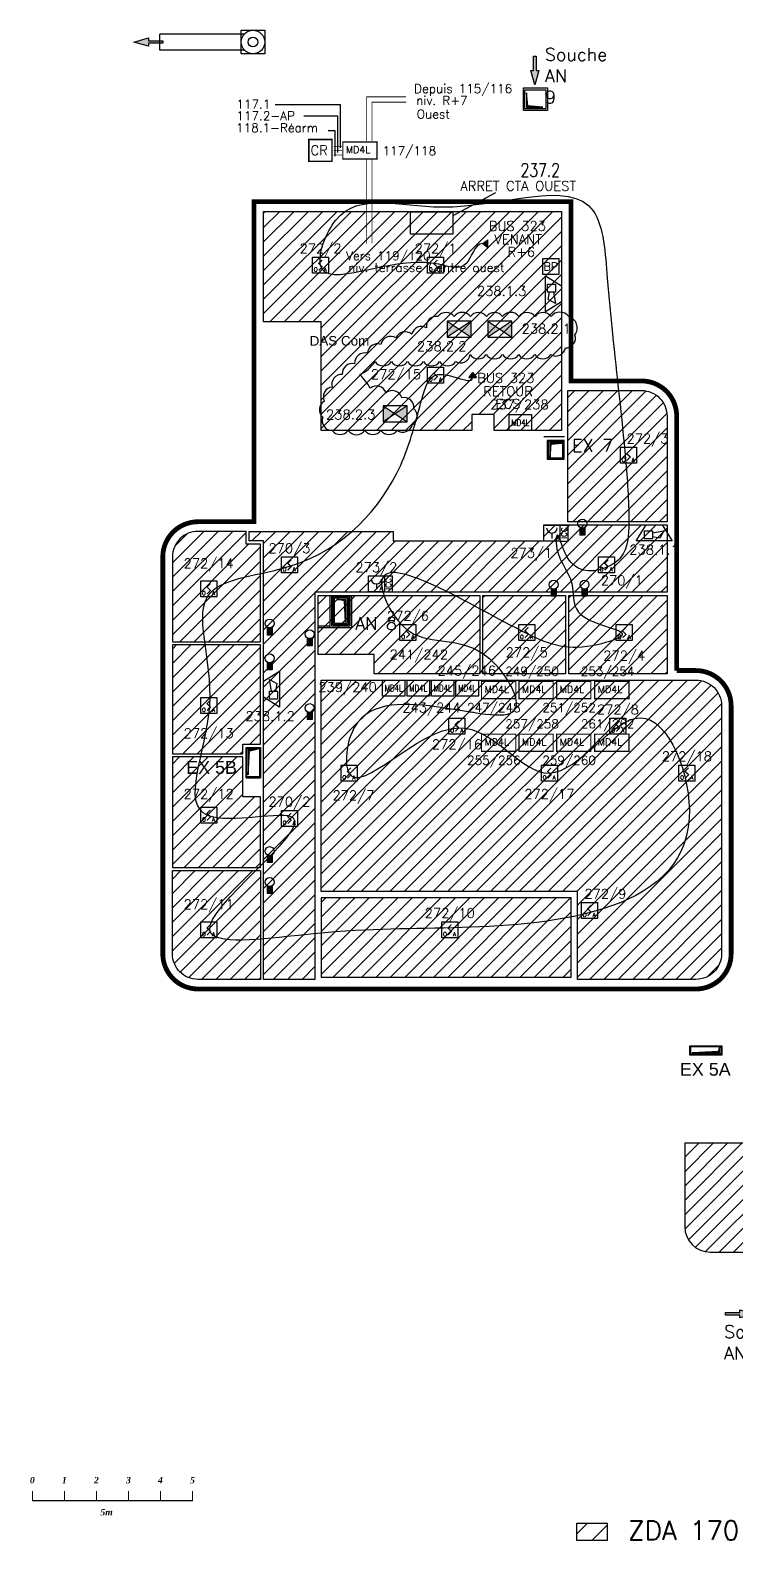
# Model space of a CAD drawing. Header units: millimetres. Extents: x 94.3 to 158.9, y 2.3 to 77.9.
# Drawn here: x 94.32 to 116.39, y 2.32 to 49.55 of the extents above; entities that cross this region are included whole.
import ezdxf
from ezdxf.enums import TextEntityAlignment as Align

# ---------------------------------------------------------------- set-up
doc = ezdxf.new("R2010")
doc.units = ezdxf.units.MM
for name, pattern in [('CACHE2', [4.7625, 3.175, -1.5875]), ('CONTINU', [0]), ('SLD', [0])]:
    doc.linetypes.add(name, pattern=pattern)
for name, color, linetype in [('003 Mur porteur', 7, 'Continuous'), ('004 cloisons', 7, 'Continuous'), ('50-EXT', 10, 'Continuous'), ('51-AN', 140, 'Continuous'), ('ATEIS MISE EN SECURITE', 7, 'Continuous'), ('BEG-EXT', 10, 'Continuous'), ('EXT', 10, 'Continuous'), ('JCC-ADRESSAGE', 6, 'Continuous'), ('JCC-BOUTON POUSSOIR REARMEMENT CCF', 3, 'Continuous'), ('JCC-CCF', 6, 'Continuous'), ('JCC-COMMUN', 2, 'Continuous'), ('JCC-DECLENCHEUR MANUEL AVEC ISOLATEUR', 5, 'Continuous'), ('JCC-DIFFUSEUR SONORE', 3, 'Continuous'), ('JCC-ELEMENT DEPORTE_4 L DAS', 1, 'Continuous'), ('JCC-FILERIE SDI', 6, 'Continuous'), ('JCC-INDICATEUR ACTION', 1, 'Continuous'), ('JCC-LOCAUX', 4, 'Continuous'), ('JCC-OPTIQUE_A', 1, 'Continuous'), ('JCC-ZONING ZDA-ZDM', 5, 'Continuous'), ('SSI_DF_EX', 10, 'Continuous')]:
    doc.layers.add(name, color=color, linetype=linetype)
doc.layers.add('JCC-MD4L', color=1, linetype='Continuous', lineweight=0)
doc.styles.add('ARIAL', font='arial.ttf')
doc.styles.add('HELVL', font='ROMAND.SHX')
doc.styles.add('LOCAUX', font='romans.shx', dxfattribs={"width": 0.75})
doc.styles.add('ROMANC', font='romanc')
doc.styles.add('ROMANC9', font='')
doc.styles.get("Standard").update_dxf_attribs({"font": 'romans.shx'})
doc.styles.add('TEXTE', font='romans.shx')
doc.styles.get('ROMANC9').set_extended_font_data('Times New Roman', italic=True, bold=True)
pattern_1 = [(45, (95.6625, 4.20848), (-0.2245064, 0.2245064), [])]
pattern_2 = [(45, (-49.161612, -41.464957), (-0.0176776695, 0.0176776695), [])]

# ---------------------------------------------------------------- blocks, each defined once
blk = doc.blocks.new('diffuseur sonore')
at = {"layer": 'JCC-DIFFUSEUR SONORE', "color": 0}
for p, q in [((-5.62, -2.5), (-2.5, 2.5)), ((-2.5, 2.5), (2.5, 2.5)), ((-0.6, 0), (3.03, 0.64)), ((3.03, 0.64), (1.75, -1.66)), ((2.5, 2.5), (5.62, -2.5)), ((5.62, -2.5), (-5.62, -2.5)), ((1.75, -1.66), (-0.6, -1.25))]:
    blk.add_line(p, q, dxfattribs=at)
blk.add_lwpolyline([(-3.09, 0.63), (-0.6, 0.63), (-0.6, -1.87), (-3.09, -1.87)], close=True, dxfattribs=at)
at = {"layer": 'JCC-ADRESSAGE', "style": 'TEXTE'}
blk.add_attdef('ADRESSE', text='', height=3, dxfattribs=at).set_placement((0, 5), align=Align.MIDDLE)
at = {"layer": 'JCC-LOCAUX', "style": 'LOCAUX', "width": 0.85, "flags": 8}
for p in [(0, 13.75), (0, 11.25), (0, 8.75)]:
    blk.add_attdef('PIECE', text='', height=1.75, dxfattribs=at).set_placement(p, align=Align.MIDDLE)
blk = doc.blocks.new('déclencheur manuel avec isolateur')
at = {"layer": 'JCC-DECLENCHEUR MANUEL AVEC ISOLATEUR', "color": 0}
for p, q in [((2.5, 2.5), (5.02, 2.5)), ((5.02, -2.5), (5.02, 2.5)), ((0, 0), (0, -1.66)), ((2.5, -2.5), (5.02, -2.5))]:
    blk.add_line(p, q, dxfattribs=at)
blk.add_lwpolyline([(-2.5, 2.5), (2.5, 2.5), (2.5, -2.5), (-2.5, -2.5)], close=True, dxfattribs=at)
blk.add_arc((0, 1.66), 1.66, 180, 0, dxfattribs=at)
at = {"layer": 'JCC-ADRESSAGE', "style": 'TEXTE'}
blk.add_attdef('ADRESSE', text='', height=3, dxfattribs=at).set_placement((0, 5), align=Align.MIDDLE)
at = {"layer": 'JCC-DECLENCHEUR MANUEL AVEC ISOLATEUR', "color": 0}
blk.add_text('ICC', height=1.668, rotation=90, dxfattribs=at).set_placement((3.76, 0), align=Align.MIDDLE_CENTER)
blk.add_text('A', height=1.25, dxfattribs=at).set_placement((1.5, -2), align=Align.CENTER)
at = {"layer": 'JCC-LOCAUX', "style": 'LOCAUX', "width": 0.85, "flags": 8}
for p in [(0, 13.75), (0, 11.25), (0, 8.75)]:
    blk.add_attdef('PIECE', text='', height=1.75, dxfattribs=at).set_placement(p, align=Align.MIDDLE)
blk = doc.blocks.new('indicateur action')
at = {"layer": 'JCC-INDICATEUR ACTION'}
blk.add_hatch(color=0, dxfattribs=at).paths.add_polyline_path([(0.8, -0.05, -0.315344), (-0.8, -0.05), (-0.8, -2.5), (0.8, -2.5)])
at = {"layer": 'JCC-INDICATEUR ACTION', "color": 0}
for p, q in [((-0.8, -0.05), (-0.8, -2.5)), ((0.8, -2.5), (-0.8, -2.5)), ((0.8, -0.05), (0.8, -2.5))]:
    blk.add_line(p, q, dxfattribs=at)
blk.add_circle((0, 1.1), 1.4, dxfattribs=at)
at = {"layer": 'JCC-ADRESSAGE', "style": 'TEXTE'}
blk.add_attdef('ADRESSE', text='', height=3, dxfattribs=at).set_placement((0, 5), align=Align.MIDDLE)
at = {"layer": 'JCC-LOCAUX', "lineweight": 0, "style": 'LOCAUX', "width": 0.75, "flags": 8}
for p in [(0, 13.75), (0, 11.25), (0, 8.75)]:
    blk.add_attdef('PIECE', text='', height=1.75, dxfattribs=at).set_placement(p, align=Align.MIDDLE)
blk = doc.blocks.new('optique_a')
at = {"layer": 'JCC-OPTIQUE_A', "color": 0}
blk.add_lwpolyline([(-2.5, 2.5), (2.5, 2.5), (2.5, -2.5), (-2.5, -2.5)], close=True, dxfattribs=at)
at = {"layer": 'JCC-OPTIQUE_A', "color": 0, "const_width": 0.385}
blk.add_lwpolyline([(0.54, 1.63), (-0.54, 0.54), (0.54, -0.54), (-0.54, -1.63)], dxfattribs=at)
at = {"layer": 'JCC-ADRESSAGE', "style": 'TEXTE'}
blk.add_attdef('ADRESSE', text='', height=3, dxfattribs=at).set_placement((0, 5), align=Align.MIDDLE)
at = {"layer": 'JCC-LOCAUX', "style": 'LOCAUX', "width": 0.85, "flags": 8}
for p in [(0, 13.75), (0, 11.25), (0, 8.75)]:
    blk.add_attdef('PIECE', text='', height=1.75, dxfattribs=at).set_placement(p, align=Align.MIDDLE)
at = {"layer": 'JCC-OPTIQUE_A', "color": 0}
for s, p in [('O', (-1.5, -2)), ('A', (1.5, -2))]:
    blk.add_text(s, height=1.25, dxfattribs=at).set_placement(p, align=Align.CENTER)
blk = doc.blocks.new('MD4L')
at = {"layer": 'JCC-ELEMENT DEPORTE_4 L DAS', "color": 0}
blk.add_lwpolyline([(-3.5, 2.5), (3.5, 2.5), (3.5, -2.5), (-3.5, -2.5)], close=True, dxfattribs=at)
at = {"layer": 'JCC-ADRESSAGE', "style": 'TEXTE'}
blk.add_attdef('ADRESSE', text='', height=3, dxfattribs=at).set_placement((0, 5), align=Align.MIDDLE)
at = {"layer": 'JCC-ELEMENT DEPORTE_4 L DAS', "color": 0, "width": 0.8}
blk.add_text('MD4L', height=2, dxfattribs=at).set_placement((0, 0), align=Align.MIDDLE_CENTER)
blk = doc.blocks.new('clapet coupe feu_Réarm élect')
at = {"layer": 'JCC-CCF'}
h = blk.add_hatch(color=0, dxfattribs=at)
h.paths.add_polyline_path([(-3.76, 2.5), (-3.76, -2.5), (0, 0)])
h.paths.add_polyline_path([(3.76, 2.5), (0, 0), (3.76, -2.5)])
at = {"layer": 'JCC-CCF', "color": 0}
for p, q in [((3.76, 2.5), (-3.76, -2.5)), ((-3.76, 2.5), (3.76, -2.5))]:
    blk.add_line(p, q, dxfattribs=at)
blk.add_lwpolyline([(3.76, 2.5), (-3.76, 2.5), (-3.76, -2.5), (3.76, -2.5)], close=True, dxfattribs=at)
at = {"layer": 'JCC-ADRESSAGE', "style": 'TEXTE'}
blk.add_attdef('ADRESSE', text='', height=3, dxfattribs=at).set_placement((0, 5), align=Align.MIDDLE)
at = {"layer": 'JCC-LOCAUX', "style": 'LOCAUX', "width": 0.85, "flags": 8}
for p in [(0, 13.75), (0, 11.25), (0, 8.75)]:
    blk.add_attdef('PIECE', text='', height=1.75, dxfattribs=at).set_placement(p, align=Align.MIDDLE)
blk = doc.blocks.new('commun')
at = {"layer": 'JCC-COMMUN', "color": 0}
blk.add_lwpolyline([(-2.5, 2.5), (2.5, 2.5), (2.5, -2.5), (-2.5, -2.5)], close=True, dxfattribs=at)
at = {"layer": 'JCC-ADRESSAGE', "style": 'TEXTE'}
blk.add_attdef('ADRESSE', text='', height=3, dxfattribs=at).set_placement((0, 5), align=Align.MIDDLE)
at = {"layer": 'JCC-COMMUN', "color": 0, "style": 'TEXTE'}
blk.add_attdef('GENRE', text='', height=2.5, dxfattribs=at).set_placement((0, 0), align=Align.MIDDLE)
at = {"layer": 'JCC-LOCAUX', "style": 'LOCAUX', "width": 0.85, "flags": 8}
for p in [(0, 13.75), (0, 11.25), (0, 8.75)]:
    blk.add_attdef('PIECE', text='', height=1.75, dxfattribs=at).set_placement(p, align=Align.MIDDLE)
blk = doc.blocks.new('ECHELLE')
at = {"linetype": 'Continuous', "lineweight": 20}
for p, q in [((0, 3), (0, 0)), ((10, 0), (10, 3)), ((20, 0), (20, 3)), ((30, 0), (30, 3)), ((40, 0), (40, 3)), ((50, 0), (50, 3))]:
    blk.add_line(p, q, dxfattribs=at)
at = {"linetype": 'Continuous', "lineweight": 20, "const_width": 0.5, "flags": 128}
blk.add_lwpolyline([(0, 0), (50, 0)], dxfattribs=at)
at = {"linetype": 'Continuous', "style": 'ROMANC9'}
for s, p in [('0', (-0.83, 5.42)), ('1', (9.17, 5.42)), ('2', (19.17, 5.42)), ('3', (29.17, 5.42)), ('4', (39.17, 5.42)), ('5', (49.17, 5.42)), ('5m', (21.17, -4.58))]:
    blk.add_text(s, height=2, dxfattribs=at).set_placement(p)
blk = doc.blocks.new('w-SSI-Flèche-DF')
blk.add_hatch(color=256).paths.add_polyline_path([(30, 8.5), (30, 2.5), (0, 2.5), (0, -2.5), (30, -2.5), (30, -8.5), (60, 0)])
blk.add_lwpolyline([(30, 8.5), (60, 0), (30, -8.5), (30, -2.5), (0, -2.5), (0, 2.5), (30, 2.5), (30, 8.5)])
blk = doc.blocks.new('A$C20DD5AA8')
at = {"color": 4, "linetype": 'Continuous', "const_width": 0.364}
blk.add_lwpolyline([(0.18, 5.52), (0.18, 0.18), (10.88, 0.18), (10.88, 5.52)], close=True, dxfattribs=at)
at = {"linetype": 'Continuous', "style": 'ROMANC'}
blk.add_text('MD4L', height=2.183, dxfattribs=at).set_placement((1.13, 2))
blk = doc.blocks.new('COFFRET DE RELAYAGE VENTILATEUR')
at = {"color": 4, "linetype": 'Continuous', "const_width": 0.02}
blk.add_lwpolyline([(0, 0.275), (0, 0), (0.292, 0), (0.292, 0.275)], close=True, dxfattribs=at)
at = {"linetype": 'SLD', "style": 'ROMANC'}
blk.add_text('CR', height=0.1211, dxfattribs=at).set_placement((0.021, 0.079))

msp = doc.modelspace()

# ---------------------------------------------------------------- hatches: boundary and pattern name
at = {"layer": '50-EXT'}
h = msp.add_hatch(dxfattribs=at)
h.set_pattern_fill('ANSI31', color=9, scale=0.3)
h.set_pattern_definition([(45, (-49.161612, -41.464957), (-0.026516504, 0.026516504), [])])
h.paths.add_polyline_path([(110.47, 36.143), (111, 36.143), (111, 36.723), (110.47, 36.723)])
h.paths.add_polyline_path([(110.51, 36.683), (110.96, 36.683), (110.96, 36.183), (110.562, 36.183), (110.562, 36.182), (110.562, 36.183), (110.51, 36.183)], flags=16)
msp.add_hatch(color=256, dxfattribs=at).paths.add_polyline_path([(110.93, 36.644), (110.562, 36.644), (110.562, 36.182), (110.596, 36.611)])
at = {"layer": '51-AN'}
for points in [[(109.825, 47.591), (109.825, 47.145), (110.329, 47.145), (109.861, 47.181)], [(103.922, 31.758), (104.17, 31.758), (104.17, 31.055), (104.133, 31.722)], [(103.922, 31.758), (104.17, 31.758), (104.17, 31.055), (104.133, 31.722)]]:
    msp.add_hatch(color=256, dxfattribs=at).paths.add_polyline_path(points)
at = {"layer": 'BEG-EXT', "lineweight": 9}
h = msp.add_hatch(dxfattribs=at)
h.set_pattern_fill('ANSI31', color=9, scale=0.2, style=0)
h.set_pattern_definition(pattern_2)
h.paths.add_polyline_path([(101.063, 26.188), (101.513, 26.188), (101.513, 27.138), (101.063, 27.138)])
h.paths.add_polyline_path([(101.093, 27.108), (101.483, 27.108), (101.483, 26.218), (101.093, 26.218)], flags=16)
h.paths.add_polyline_path([(101.127, 27.074), (101.413, 27.079), (101.166, 27.035), (101.128, 26.277)], flags=0)
at = {"layer": 'BEG-EXT', "ltscale": 0.01}
for points in [[(101.413, 27.079), (101.127, 27.074), (101.128, 26.277), (101.166, 27.035)], [(101.413, 27.079), (101.127, 27.074), (101.128, 26.277), (101.166, 27.035)], [(114.999, 17.591), (115.847, 17.596), (115.846, 17.757), (115.807, 17.635)], [(114.999, 17.591), (115.847, 17.596), (115.846, 17.757), (115.807, 17.635)]]:
    msp.add_hatch(color=256, dxfattribs=at).paths.add_polyline_path(points)
at = {"layer": 'BEG-EXT', "lineweight": 9}
h = msp.add_hatch(dxfattribs=at)
h.set_pattern_fill('ANSI31', color=9, scale=0.2, style=0)
h.set_pattern_definition(pattern_2)
h.paths.add_polyline_path([(114.921, 17.517), (115.921, 17.517), (115.921, 17.817), (114.921, 17.817)])
h.paths.add_polyline_path([(114.951, 17.787), (115.891, 17.787), (115.891, 17.547), (114.951, 17.547)], flags=16)
h.paths.add_polyline_path([(114.999, 17.591), (115.807, 17.635), (115.846, 17.757), (115.847, 17.596)], flags=0)
at = {"layer": 'JCC-FILERIE SDI'}
for points in [[(108.619, 42.761), (108.619, 42.997), (108.463, 42.879)], [(108.021, 38.695), (108.257, 38.695), (108.139, 38.851)]]:
    msp.add_hatch(color=1, dxfattribs=at).paths.add_polyline_path(points)
at = {"layer": 'JCC-ZONING ZDA-ZDM'}
h = msp.add_hatch(dxfattribs=at)
h.set_pattern_fill('ANSI31', color=42, scale=0.1, style=0)
h.set_pattern_definition(pattern_1)
h.paths.add_polyline_path([(110.913, 38.288), (110.913, 37.037), (108.813, 37.037), (108.813, 37.537), (108.113, 37.537), (108.113, 37.037), (103.413, 37.037), (103.413, 40.437), (101.613, 40.437), (101.613, 43.887), (110.913, 43.887)])
h = msp.add_hatch(dxfattribs=at)
h.set_pattern_fill('ANSI31', color=42, scale=0.1, style=0)
h.set_pattern_definition(pattern_1)
edge = h.paths.add_edge_path()
edge.add_line((111.113, 38.288), (113.413, 38.288))
edge.add_arc((113.413, 37.488), 0.8, 0, 90, ccw=False)
edge.add_line((114.213, 37.488), (114.213, 34.188))
edge.add_line((114.213, 34.188), (111.113, 34.188))
edge.add_line((111.113, 34.188), (111.113, 35.788))
edge.add_line((111.113, 35.788), (111.113, 38.288))
h = msp.add_hatch(dxfattribs=at)
h.set_pattern_fill('ANSI31', color=6, scale=0.1, style=0)
h.set_pattern_definition(pattern_1)
h.paths.add_polyline_path([(114.213, 34.088), (114.213, 31.988), (103.213, 31.988), (103.213, 19.888), (101.613, 19.888), (101.613, 33.588), (101.163, 33.588), (101.163, 33.888), (105.663, 33.888), (105.663, 33.588), (110.363, 33.588), (110.363, 34.088)])
h = msp.add_hatch(dxfattribs=at)
h.set_pattern_fill('ANSI31', color=42, scale=0.1, style=0)
h.set_pattern_definition(pattern_1)
edge = h.paths.add_edge_path()
edge.add_line((98.763, 33.088), (98.763, 30.438))
edge.add_line((98.763, 30.438), (101.513, 30.438))
edge.add_line((101.513, 30.438), (101.513, 33.488))
edge.add_line((101.513, 33.488), (101.063, 33.488))
edge.add_line((101.063, 33.488), (101.063, 33.888))
edge.add_line((101.063, 33.888), (99.563, 33.888))
edge.add_arc((99.563, 33.088), 0.8, 89.9999, 180)
h = msp.add_hatch(dxfattribs=at)
h.set_pattern_fill('ANSI31', color=42, scale=0.1, style=0)
h.set_pattern_definition(pattern_1)
h.paths.add_polyline_path([(103.313, 30.038), (103.313, 31.888), (108.363, 31.888), (108.363, 29.438), (105.063, 29.438), (105.063, 30.038)])
h = msp.add_hatch(dxfattribs=at)
h.set_pattern_fill('ANSI31', color=42, scale=0.1, style=0)
h.set_pattern_definition(pattern_1)
h.paths.add_polyline_path([(111.04, 31.888), (111.04, 29.438), (108.463, 29.438), (108.463, 31.888)])
h = msp.add_hatch(dxfattribs=at)
h.set_pattern_fill('ANSI31', color=42, scale=0.1, style=0)
h.set_pattern_definition(pattern_1)
h.paths.add_polyline_path([(111.14, 29.438), (111.14, 31.888), (114.213, 31.888), (114.213, 29.438)])
h = msp.add_hatch(dxfattribs=at)
h.set_pattern_fill('ANSI31', color=42, scale=0.1, style=0)
h.set_pattern_definition(pattern_1)
h.paths.add_polyline_path([(101.513, 30.338), (98.763, 30.338), (98.763, 26.938), (100.963, 26.938), (100.963, 27.238), (101.513, 27.238)])
h = msp.add_hatch(dxfattribs=at)
h.set_pattern_fill('ANSI31', color=42, scale=0.1, style=0)
h.set_pattern_definition(pattern_1)
edge = h.paths.add_edge_path()
edge.add_line((103.413, 29.238), (115.113, 29.238))
edge.add_arc((115.113, 28.438), 0.8, -0.0001, 90, ccw=False)
edge.add_line((115.913, 28.438), (115.913, 20.688))
edge.add_arc((115.113, 20.688), 0.8, -90, 0, ccw=False)
edge.add_line((115.113, 19.888), (111.413, 19.888))
edge.add_line((111.413, 19.888), (111.413, 22.633))
edge.add_line((111.413, 22.633), (103.413, 22.633))
edge.add_line((103.413, 22.633), (103.413, 29.238))
h = msp.add_hatch(dxfattribs=at)
h.set_pattern_fill('ANSI31', color=42, scale=0.1, style=0)
h.set_pattern_definition(pattern_1)
edge = h.paths.add_edge_path()
edge.add_line((98.763, 26.838), (98.763, 23.388))
edge.add_line((98.763, 23.388), (101.513, 23.388))
edge.add_line((101.513, 23.388), (101.513, 25.588))
edge.add_line((101.513, 25.588), (100.963, 25.588))
edge.add_line((100.963, 25.588), (100.963, 26.838))
edge.add_line((100.963, 26.838), (98.763, 26.838))
h = msp.add_hatch(dxfattribs=at)
h.set_pattern_fill('ANSI31', color=42, scale=0.1, style=0)
h.set_pattern_definition(pattern_1)
edge = h.paths.add_edge_path()
edge.add_line((98.763, 23.288), (101.513, 23.288))
edge.add_line((101.513, 23.288), (101.513, 19.888))
edge.add_line((101.513, 19.888), (99.563, 19.888))
edge.add_arc((99.563, 20.688), 0.8, 179.9999, 270, ccw=False)
edge.add_line((98.763, 20.688), (98.763, 23.288))
h = msp.add_hatch(dxfattribs=at)
h.set_pattern_fill('ANSI31', color=42, scale=0.1, style=0)
h.set_pattern_definition(pattern_1)
h.paths.add_polyline_path([(103.413, 19.963), (111.213, 19.963), (111.213, 22.433), (103.413, 22.433)])
h = msp.add_hatch(dxfattribs=at)
h.set_pattern_fill('ANSI31', color=113, scale=0.1, style=0)
h.set_pattern_definition(pattern_1)
edge = h.paths.add_edge_path()
edge.add_line((118.263, 13.725), (118.263, 14.767))
edge.add_line((118.263, 14.767), (114.763, 14.767))
edge.add_line((114.763, 14.767), (114.763, 12.167))
edge.add_arc((115.563, 12.167), 0.8, 180, 269.9999)
edge.add_line((115.563, 11.367), (119.763, 11.367))
edge.add_line((119.763, 11.367), (119.763, 13.725))
edge.add_line((119.763, 13.725), (118.263, 13.725))
h = msp.add_hatch(dxfattribs=at)
h.set_pattern_fill('ANSI31', color=113, scale=0.15, style=0)
h.set_pattern_definition([(45, (75.8843, -4.65814), (-0.3367596, 0.3367596), [])])
h.paths.add_polyline_path([(111.398, 2.893), (112.344, 2.893), (112.344, 2.356), (111.398, 2.356)])

# ---------------------------------------------------------------- linework, layer by layer
at = {"layer": '003 Mur porteur', "linetype": 'Continuous'}
msp.add_line((111.013, 36.837), (110.363, 36.837), dxfattribs=at)
at = {"layer": '004 cloisons', "linetype": 'Continuous'}
for p, q in [((101.063, 27.138), (101.513, 27.138)), ((101.063, 27.138), (101.063, 26.188)), ((101.513, 27.138), (101.513, 26.188)), ((101.063, 26.188), (101.513, 26.188))]:
    msp.add_line(p, q, dxfattribs=at)
at = {"layer": '50-EXT', "ltscale": 0.5}
for p, q in [((111, 36.723), (110.47, 36.723)), ((110.47, 36.723), (110.47, 36.143)), ((110.96, 36.683), (110.51, 36.683)), ((110.51, 36.683), (110.51, 36.183)), ((110.96, 36.183), (110.96, 36.683)), ((111, 36.143), (111, 36.723)), ((110.47, 36.143), (111, 36.143)), ((110.51, 36.183), (110.96, 36.183))]:
    msp.add_line(p, q, dxfattribs=at)
at = {"layer": '50-EXT'}
msp.add_lwpolyline([(110.93, 36.644), (110.562, 36.644), (110.562, 36.182), (110.596, 36.611), (110.93, 36.644)], dxfattribs=at)
at = {"layer": '51-AN'}
for p, q in [((103.692, 30.928), (103.313, 30.928)), ((103.692, 30.878), (103.313, 30.878))]:
    msp.add_line(p, q, dxfattribs=at)
for points in [[(110.425, 47.742), (110.475, 47.742), (110.475, 47.042), (109.725, 47.042), (109.725, 47.742), (110.425, 47.742)], [(109.775, 47.683), (110.425, 47.683), (110.425, 47.092), (109.775, 47.092), (109.775, 47.683)], [(109.825, 47.591), (109.825, 47.145), (110.329, 47.145), (109.861, 47.181), (109.825, 47.591)], [(104.352, 31.888), (104.352, 30.878), (103.692, 30.878), (103.692, 31.888)], [(103.822, 31.008), (103.822, 31.808), (104.222, 31.808)], [(103.922, 31.758), (104.17, 31.758), (104.17, 31.055), (104.133, 31.722), (103.922, 31.758)], [(103.922, 31.758), (104.17, 31.758), (104.17, 31.055), (104.133, 31.722), (103.922, 31.758)]]:
    msp.add_lwpolyline(points, dxfattribs=at)
for points in [[(103.742, 30.928), (103.742, 31.888), (104.302, 31.888), (104.302, 30.928)], [(103.782, 30.968), (103.782, 31.848), (104.262, 31.848), (104.262, 30.968)], [(103.822, 31.008), (103.822, 31.808), (104.222, 31.808), (104.222, 31.008)]]:
    msp.add_lwpolyline(points, close=True, dxfattribs=at)
at = {"layer": 'ATEIS MISE EN SECURITE', "color": 0, "linetype": 'CONTINU'}
for p, q in [((101.974, 47.221), (104, 47.221)), ((102.869, 46.874), (103.916, 46.874)), ((103.916, 46.874), (103.916, 45.721)), ((104, 47.221), (104, 45.875)), ((103.625, 46.417), (103.834, 46.417)), ((103.834, 46.417), (103.834, 45.606))]:
    msp.add_line(p, q, dxfattribs=at)
at = {"layer": 'ATEIS MISE EN SECURITE', "color": 4, "linetype": 'CACHE2', "ltscale": 0.1, "const_width": 0.025}
for points in [[(104.831, 46.085), (104.831, 47.465), (106.06, 47.465)], [(104.831, 45.522), (104.831, 42.876)]]:
    msp.add_lwpolyline(points, dxfattribs=at)
at = {"layer": 'ATEIS MISE EN SECURITE', "color": 1, "linetype": 'CACHE2', "ltscale": 0.1, "const_width": 0.025}
for points in [[(104.998, 46.085), (104.998, 47.298), (106.07, 47.298)], [(104.998, 45.522), (104.998, 42.891)]]:
    msp.add_lwpolyline(points, dxfattribs=at)
at = {"layer": 'ATEIS MISE EN SECURITE', "color": 30, "linetype": 'ByBlock', "const_width": 0.025}
msp.add_lwpolyline([(104.058, 45.919), (103.795, 45.919)], dxfattribs=at)
at = {"layer": 'ATEIS MISE EN SECURITE', "color": 5, "linetype": 'ByBlock', "const_width": 0.025}
msp.add_lwpolyline([(104.058, 45.784), (103.795, 45.784)], dxfattribs=at)
at = {"layer": 'ATEIS MISE EN SECURITE', "color": 6, "linetype": 'ByBlock', "const_width": 0.025}
msp.add_lwpolyline([(104.058, 45.649), (103.795, 45.649)], dxfattribs=at)
at = {"layer": 'BEG-EXT'}
for points in [[(101.063, 27.138), (101.513, 27.138), (101.513, 26.188), (101.063, 26.188)], [(101.093, 27.108), (101.483, 27.108), (101.483, 26.218), (101.093, 26.218)], [(115.921, 17.817), (115.921, 17.517), (114.921, 17.517), (114.921, 17.817)], [(115.891, 17.787), (115.891, 17.547), (114.951, 17.547), (114.951, 17.787)]]:
    msp.add_lwpolyline(points, close=True, dxfattribs=at)
at = {"layer": 'BEG-EXT', "ltscale": 0.01}
for points in [[(101.413, 27.079), (101.127, 27.074), (101.128, 26.277), (101.166, 27.035), (101.413, 27.079)], [(101.413, 27.079), (101.127, 27.074), (101.128, 26.277), (101.166, 27.035), (101.413, 27.079)], [(114.999, 17.591), (115.847, 17.596), (115.846, 17.757), (115.807, 17.635), (114.999, 17.591)], [(114.999, 17.591), (115.847, 17.596), (115.846, 17.757), (115.807, 17.635), (114.999, 17.591)]]:
    msp.add_lwpolyline(points, dxfattribs=at)
at = {"layer": 'JCC-CCF', "color": 0}
msp.add_line((108.856, 44.461), (107.522, 43.742), dxfattribs=at)
msp.add_lwpolyline([(106.201, 43.87), (107.522, 43.87), (107.522, 43.171), (106.201, 43.171)], close=True, dxfattribs=at)
at = {"layer": 'JCC-CCF'}
msp.add_lwpolyline([(111.143, 40.597, 0.520567), (110.59, 40.597, 0.520567), (110.088, 40.597, 0.520567), (109.586, 40.597, 0.520567), (109.075, 40.597, 0.520567), (108.573, 40.597, 0.520567), (108.071, 40.597, 0.520567), (107.56, 40.597, 0.520567), (107.058, 40.597, 0.520567), (106.698, 40.246, 0.520567), (106.238, 40.045, 0.520567), (105.744, 39.936, 0.520567), (105.275, 39.727, 0.520567), (104.857, 39.451, 0.520567), (104.455, 39.125, 0.520567), (104.07, 38.79, 0.520567), (103.752, 38.397, 0.520567), (103.509, 37.953, 0.520567), (103.459, 37.451, 0.520567), (103.752, 37.042, 0.520567), (104.254, 37.042, 0.520567), (104.773, 37.042, 0.520567), (105.275, 37.042, 0.520567), (105.778, 37.042, 0.520567), (106.255, 37.217, 0.520567), (106.305, 37.719, 0.520567), (105.928, 38.062, 0.520567), (105.434, 38.221, 0.520567), (104.949, 38.363, 0.046731), (104.621, 38.784, 0.134991), (105.091, 39.191, 0.520567), (105.602, 39.191, 0.520567), (106.104, 39.191, 0.520567), (106.606, 39.191, 0.520567), (107.108, 39.191, 0.520567), (107.611, 39.191, 0.520567), (108.063, 39.409, 0.520567), (108.565, 39.409, 0.520567), (109.075, 39.409, 0.520567), (109.578, 39.409, 0.520567), (110.08, 39.409, 0.520567), (110.582, 39.409, 0.520567), (111.042, 39.618, 0.520567), (111.335, 40.028, 0.520567)], format="xyb", close=True, dxfattribs=at)
at = {"layer": 'JCC-FILERIE SDI', "color": 1}
for p, q in [((108.463, 42.879), (108.619, 42.997)), ((108.463, 42.879), (108.619, 42.997)), ((108.619, 42.761), (108.619, 42.997)), ((108.619, 42.761), (108.619, 42.997)), ((108.463, 42.879), (108.619, 42.761)), ((108.463, 42.879), (108.619, 42.761)), ((108.139, 38.851), (108.021, 38.695)), ((108.139, 38.851), (108.021, 38.695)), ((108.139, 38.851), (108.257, 38.695)), ((108.139, 38.851), (108.257, 38.695)), ((108.021, 38.695), (108.257, 38.695)), ((108.021, 38.695), (108.257, 38.695))]:
    msp.add_line(p, q, dxfattribs=at)
at = {"layer": 'JCC-FILERIE SDI', "color": 1, "start_tangent": (-1, 0), "end_tangent": (0, 1)}
msp.add_spline([(108.463, 42.879), (107.932, 42.246), (106.929, 42.26), (103.388, 42.205), (103.869, 43.614), (107.161, 44.024), (111.907, 43.898), (112.345, 41.8), (112.506, 40.062), (112.914, 36.156), (113.016, 34.163), (112.771, 33.081), (112.342, 32.775), (111.097, 33.081), (110.77, 33.755), (110.75, 33.531), (111.24, 32.245), (111.444, 31.367), (112.812, 30.653), (112.036, 30.346), (109.831, 30.693), (105.298, 32.265), (106.176, 30.755), (107.319, 30.448), (108.585, 29.979), (109.502, 28.459), (104.557, 27.926), (104.282, 26.336), (107.705, 27.747), (110.536, 26.336), (113.37, 28.062), (114.904, 24.925), (107.544, 21.499), (102.807, 21.275), (99.928, 21.417), (102.542, 24.928), (99.867, 25.01), (99.928, 28.439), (99.949, 31.97), (102.46, 32.807), (105.893, 35.96), (106.526, 37.92), (106.914, 38.736), (107.629, 38.695), (108.139, 38.695)], degree=3, dxfattribs=at)
at = {"layer": 'JCC-ZONING ZDA-ZDM', "color": 90, "const_width": 0.15}
msp.add_lwpolyline([(114.513, 29.538), (115.113, 29.538, -0.414213), (116.213, 28.438), (116.213, 20.688, -0.414214), (115.113, 19.588), (99.563, 19.588, -0.414214), (98.463, 20.688), (98.463, 33.088, -0.414214), (99.563, 34.188), (101.313, 34.188), (101.313, 44.187), (111.213, 44.187), (111.213, 38.588), (113.413, 38.588, -0.414214), (114.513, 37.488), (114.513, 29.538)], format="xyb", dxfattribs=at)
at = {"layer": 'JCC-ZONING ZDA-ZDM', "color": 42}
for points in [[(110.913, 38.288), (110.913, 37.037), (108.813, 37.037), (108.813, 37.537), (108.113, 37.537), (108.113, 37.037), (103.413, 37.037), (103.413, 40.437), (101.613, 40.437), (101.613, 43.887), (110.913, 43.887)], [(103.313, 30.038), (103.313, 31.888), (108.363, 31.888), (108.363, 29.438), (105.063, 29.438), (105.063, 30.038)], [(111.04, 31.888), (111.04, 29.438), (108.463, 29.438), (108.463, 31.888)], [(111.14, 29.438), (111.14, 31.888), (114.213, 31.888), (114.213, 29.438)], [(101.513, 30.338), (98.763, 30.338), (98.763, 26.938), (100.963, 26.938), (100.963, 27.238), (101.513, 27.238)], [(103.413, 19.963), (111.213, 19.963), (111.213, 22.433), (103.413, 22.433)]]:
    msp.add_lwpolyline(points, close=True, dxfattribs=at)
for points in [[(111.113, 38.288), (113.413, 38.288, -0.414214), (114.213, 37.488), (114.213, 34.188), (111.113, 34.188), (111.113, 35.788), (111.113, 38.288)], [(98.763, 33.088), (98.763, 30.438), (101.513, 30.438), (101.513, 33.488), (101.063, 33.488), (101.063, 33.888), (99.563, 33.888, 0.414214), (98.763, 33.088)], [(103.413, 29.238), (115.113, 29.238, -0.414214), (115.913, 28.438), (115.913, 20.688, -0.414214), (115.113, 19.888), (111.413, 19.888), (111.413, 22.633), (103.413, 22.633), (103.413, 29.238)]]:
    msp.add_lwpolyline(points, format="xyb", dxfattribs=at)
at = {"layer": 'JCC-ZONING ZDA-ZDM', "color": 6}
msp.add_lwpolyline([(114.213, 34.088), (114.213, 31.988), (103.213, 31.988), (103.213, 19.888), (101.613, 19.888), (101.613, 33.588), (101.163, 33.588), (101.163, 33.888), (105.663, 33.888), (105.663, 33.588), (110.363, 33.588), (110.363, 34.088), (114.213, 34.088)], dxfattribs=at)
at = {"layer": 'JCC-ZONING ZDA-ZDM', "color": 42}
msp.add_lwpolyline([(98.763, 26.838), (98.763, 23.388), (101.513, 23.388), (101.513, 25.588), (100.963, 25.588), (100.963, 26.838), (98.763, 26.838)], dxfattribs=at)
msp.add_lwpolyline([(98.763, 23.288), (101.513, 23.288), (101.513, 19.888), (99.563, 19.888, -0.414214), (98.763, 20.688)], format="xyb", close=True, dxfattribs=at)
at = {"layer": 'JCC-ZONING ZDA-ZDM', "color": 113}
msp.add_lwpolyline([(119.763, 11.367), (119.763, 13.725), (118.263, 13.725), (118.263, 14.767), (114.763, 14.767), (114.763, 12.167, 0.414213), (115.563, 11.367)], format="xyb", close=True, dxfattribs=at)
msp.add_lwpolyline([(111.398, 2.893), (112.344, 2.893), (112.344, 2.356), (111.398, 2.356)], close=True, dxfattribs=at)
at = {"layer": 'SSI_DF_EX'}
for p, q in [((101.023, 49.428), (98.372, 49.428)), ((98.372, 48.928), (98.372, 49.428)), ((101.023, 48.928), (98.372, 48.928))]:
    msp.add_line(p, q, dxfattribs=at)
msp.add_lwpolyline([(101.646, 48.81), (100.91, 48.81), (100.91, 49.546), (101.646, 49.546)], close=True, dxfattribs=at)
for radius in [0.368, 0.15]:
    msp.add_circle((101.278, 49.178), radius, dxfattribs=at)

# ---------------------------------------------------------------- block references
at = {"xscale": 0.1, "yscale": 0.1, "zscale": 0.1}
msp.add_blockref('ECHELLE', (94.396, 3.6), dxfattribs=at)
at = {"layer": '51-AN', "xscale": 0.0149999999996654, "yscale": 0.0149999999996654, "zscale": 0.0149999999996654}
for p, rotation in [((110.082, 48.736), 270.0799990439523), ((116.034, 9.438), 0.07999904395225302)]:
    msp.add_blockref('w-SSI-Flèche-DF', p, dxfattribs=dict(at, rotation=rotation))
at = {"layer": 'ATEIS MISE EN SECURITE', "linetype": 'Continuous', "xscale": 2.474529750000001, "yscale": 2.474529750000001, "zscale": 2.474529750000001}
msp.add_blockref('COFFRET DE RELAYAGE VENTILATEUR', (103.026, 45.45), dxfattribs=at)
at = {"layer": 'ATEIS MISE EN SECURITE', "color": 0, "xscale": 0.1, "yscale": 0.1, "zscale": 0.1}
for p in [(104.066, 45.503), (108.401, 28.643), (109.568, 28.643), (110.746, 28.643), (111.935, 28.643), (108.401, 26.997), (109.568, 26.997), (110.746, 26.997), (111.935, 26.997)]:
    msp.add_blockref('A$C20DD5AA8', p, dxfattribs=at)
at = {"layer": 'JCC-BOUTON POUSSOIR REARMEMENT CCF', "xscale": 0.09999999999999964, "yscale": 0.09999999999999964}
msp.add_blockref('commun', (110.582, 42.163), dxfattribs=at).add_auto_attribs({'GENRE': 'BP'})
at = {"layer": 'JCC-CCF', "lineweight": 0}
ref = msp.add_blockref('clapet coupe feu_Réarm élect', (107.719, 40.208), dxfattribs=dict(at, xscale=0.09999999999999432, yscale=0.09999999999999432))
ref.add_attrib('ADRESSE', '238.2.2', dxfattribs={"layer": 'JCC-ADRESSAGE', "height": 0.3, "style": 'TEXTE'}).set_placement((107.173, 39.67), align=Align.MIDDLE)
ref = msp.add_blockref('clapet coupe feu_Réarm élect', (108.986, 40.208), dxfattribs=dict(at, xscale=0.09999999999999432, yscale=0.09999999999999432))
ref.add_attrib('ADRESSE', '238.2.1', dxfattribs={"layer": 'JCC-ADRESSAGE', "height": 0.3, "style": 'TEXTE'}).set_placement((110.441, 40.22), align=Align.MIDDLE)
ref = msp.add_blockref('clapet coupe feu_Réarm élect', (105.721, 37.557), dxfattribs=dict(at, xscale=0.09999999999999432, yscale=0.09999999999999432))
ref.add_attrib('ADRESSE', '238.2.3', dxfattribs={"layer": 'JCC-ADRESSAGE', "height": 0.3, "style": 'TEXTE'}).set_placement((104.332, 37.538), align=Align.MIDDLE)
at = {"layer": 'JCC-DECLENCHEUR MANUEL AVEC ISOLATEUR'}
ref = msp.add_blockref('déclencheur manuel avec isolateur', (110.618, 33.835), dxfattribs=dict(at, xscale=0.09999999999999432, yscale=0.09999999999999432))
ref.add_attrib('ADRESSE', '273/1', dxfattribs={"layer": 'JCC-ADRESSAGE', "height": 0.3, "style": 'TEXTE'}).set_placement((109.974, 33.193), align=Align.MIDDLE)
at = {"layer": 'JCC-DECLENCHEUR MANUEL AVEC ISOLATEUR', "xscale": 0.09999999999999432, "yscale": 0.09999999999999432}
msp.add_blockref('déclencheur manuel avec isolateur', (105.133, 32.243), dxfattribs=at).add_auto_attribs({'ADRESSE': '273/2'})
at = {"layer": 'JCC-DIFFUSEUR SONORE', "lineweight": 0}
ref = msp.add_blockref('diffuseur sonore', (110.663, 41.306), dxfattribs=dict(at, xscale=0.09999999999999432, yscale=0.09999999999999432, rotation=270))
ref.add_attrib('ADRESSE', '238.1.3', dxfattribs={"layer": 'JCC-ADRESSAGE', "height": 0.3, "style": 'TEXTE'}).set_placement((109.045, 41.397), align=Align.MIDDLE)
ref = msp.add_blockref('diffuseur sonore', (113.813, 33.838), dxfattribs=dict(at, xscale=0.09999999999999432, yscale=0.09999999999999432))
ref.add_attrib('ADRESSE', '238.1.1', dxfattribs={"layer": 'JCC-ADRESSAGE', "height": 0.3, "style": 'TEXTE'}).set_placement((113.804, 33.315), align=Align.MIDDLE)
ref = msp.add_blockref('diffuseur sonore', (101.863, 28.955), dxfattribs=dict(at, xscale=0.09999999999999432, yscale=0.09999999999999432, rotation=90))
ref.add_attrib('ADRESSE', '238.1.2', dxfattribs={"layer": 'JCC-ADRESSAGE', "height": 0.3, "style": 'TEXTE'}).set_placement((101.815, 28.114), align=Align.MIDDLE)
at = {"layer": 'JCC-INDICATEUR ACTION', "lineweight": 0, "xscale": 0.09999999999999432, "yscale": 0.09999999999999432}
for p in [(111.569, 34.021), (110.673, 32.114), (111.634, 32.114), (101.8, 30.899), (103.052, 30.565), (101.8, 29.812), (103.052, 28.254), (101.8, 23.786), (101.8, 22.818)]:
    msp.add_blockref('indicateur action', p, dxfattribs=at)
at = {"layer": 'JCC-MD4L', "lineweight": 0}
ref = msp.add_blockref('MD4L', (109.632, 37.287), dxfattribs=dict(at, xscale=0.1000000000000014, yscale=0.1000000000000014))
ref.add_attrib('ADRESSE', '237/238', dxfattribs={"layer": 'JCC-ADRESSAGE', "height": 0.3, "style": 'TEXTE'}).set_placement((109.601, 37.831), align=Align.MIDDLE)
ref = msp.add_blockref('MD4L', (106.441, 28.988), dxfattribs=dict(at, xscale=0.1000000000000014, yscale=0.1000000000000014))
ref.add_attrib('ADRESSE', '241/242', dxfattribs={"layer": 'JCC-ADRESSAGE', "height": 0.3, "style": 'TEXTE'}).set_placement((106.46, 30.019), align=Align.MIDDLE)
ref = msp.add_blockref('MD4L', (107.969, 28.988), dxfattribs=dict(at, xscale=0.1000000000000014, yscale=0.1000000000000014))
ref.add_attrib('ADRESSE', '245/246', dxfattribs={"layer": 'JCC-ADRESSAGE', "height": 0.3, "style": 'TEXTE'}).set_placement((107.958, 29.514), align=Align.MIDDLE)
ref = msp.add_blockref('MD4L', (105.676, 28.988), dxfattribs=dict(at, xscale=0.1000000000000014, yscale=0.1000000000000014))
ref.add_attrib('ADRESSE', '239/240', dxfattribs={"layer": 'JCC-ADRESSAGE', "height": 0.3, "style": 'TEXTE'}).set_placement((104.235, 28.997), align=Align.MIDDLE)
ref = msp.add_blockref('MD4L', (107.205, 28.988), dxfattribs=dict(at, xscale=0.1000000000000014, yscale=0.1000000000000014))
ref.add_attrib('ADRESSE', '243/244', dxfattribs={"layer": 'JCC-ADRESSAGE', "height": 0.3, "style": 'TEXTE'}).set_placement((106.855, 28.36), align=Align.MIDDLE)
at = {"layer": 'JCC-OPTIQUE_A', "lineweight": 0, "xscale": 0.09999999999999432, "yscale": 0.09999999999999432}
for p, values in [((103.388, 42.205), {'ADRESSE': '272/2'}), ((106.983, 42.205), {'ADRESSE': '272/1'}), ((102.418, 32.839), {'ADRESSE': '270/3'}), ((106.12, 30.726), {'ADRESSE': '272/6'}), ((112.677, 27.801), {'ADRESSE': '272/8'}), ((114.831, 26.336), {'ADRESSE': '272/18'}), ((102.418, 24.917), {'ADRESSE': '270/2'}), ((107.426, 21.438), {'ADRESSE': '272/10'})]:
    msp.add_blockref('optique_a', p, dxfattribs=at).add_auto_attribs(values)
at = {"layer": 'JCC-OPTIQUE_A', "lineweight": 0}
ref = msp.add_blockref('optique_a', (106.983, 38.772), dxfattribs=dict(at, xscale=0.09999999999999432, yscale=0.09999999999999432))
ref.add_attrib('ADRESSE', '272/15', dxfattribs={"layer": 'JCC-ADRESSAGE', "height": 0.3, "style": 'TEXTE'}).set_placement((105.748, 38.776), align=Align.MIDDLE)
ref = msp.add_blockref('optique_a', (113.007, 36.265), dxfattribs=dict(at, xscale=0.09999999999999432, yscale=0.09999999999999432))
ref.add_attrib('ADRESSE', '272/3', dxfattribs={"layer": 'JCC-ADRESSAGE', "height": 0.3, "style": 'TEXTE'}).set_placement((113.6, 36.765), align=Align.MIDDLE)
ref = msp.add_blockref('optique_a', (99.896, 32.093), dxfattribs=dict(at, xscale=0.09999999999999432, yscale=0.09999999999999432))
ref.add_attrib('ADRESSE', '272/14', dxfattribs={"layer": 'JCC-ADRESSAGE', "height": 0.3, "style": 'TEXTE'}).set_placement((99.896, 32.863), align=Align.MIDDLE)
ref = msp.add_blockref('optique_a', (112.318, 32.839), dxfattribs=dict(at, xscale=0.09999999999999432, yscale=0.09999999999999432))
ref.add_attrib('ADRESSE', '270/1', dxfattribs={"layer": 'JCC-ADRESSAGE', "height": 0.3, "style": 'TEXTE'}).set_placement((112.798, 32.335), align=Align.MIDDLE)
ref = msp.add_blockref('optique_a', (109.829, 30.726), dxfattribs=dict(at, xscale=0.09999999999999432, yscale=0.09999999999999432))
ref.add_attrib('ADRESSE', '272/5', dxfattribs={"layer": 'JCC-ADRESSAGE', "height": 0.3, "style": 'TEXTE'}).set_placement((109.829, 30.083), align=Align.MIDDLE)
ref = msp.add_blockref('optique_a', (112.874, 30.726), dxfattribs=dict(at, xscale=0.09999999999999432, yscale=0.09999999999999432))
ref.add_attrib('ADRESSE', '272/4', dxfattribs={"layer": 'JCC-ADRESSAGE', "height": 0.3, "style": 'TEXTE'}).set_placement((112.874, 29.982), align=Align.MIDDLE)
ref = msp.add_blockref('optique_a', (99.896, 28.45), dxfattribs=dict(at, xscale=0.09999999999999432, yscale=0.09999999999999432))
ref.add_attrib('ADRESSE', '272/13', dxfattribs={"layer": 'JCC-ADRESSAGE', "height": 0.3, "style": 'TEXTE'}).set_placement((99.896, 27.559), align=Align.MIDDLE)
ref = msp.add_blockref('optique_a', (107.651, 27.801), dxfattribs=dict(at, xscale=0.09999999999999432, yscale=0.09999999999999432))
ref.add_attrib('ADRESSE', '272/16', dxfattribs={"layer": 'JCC-ADRESSAGE', "height": 0.3, "style": 'TEXTE'}).set_placement((107.651, 27.21), align=Align.MIDDLE)
ref = msp.add_blockref('optique_a', (104.282, 26.336), dxfattribs=dict(at, xscale=0.09999999999999432, yscale=0.09999999999999432))
ref.add_attrib('ADRESSE', '272/7', dxfattribs={"layer": 'JCC-ADRESSAGE', "height": 0.3, "style": 'TEXTE'}).set_placement((104.417, 25.615), align=Align.MIDDLE)
ref = msp.add_blockref('optique_a', (110.536, 26.336), dxfattribs=dict(at, xscale=0.09999999999999432, yscale=0.09999999999999432))
ref.add_attrib('ADRESSE', '272/17', dxfattribs={"layer": 'JCC-ADRESSAGE', "height": 0.3, "style": 'TEXTE'}).set_placement((110.536, 25.658), align=Align.MIDDLE)
ref = msp.add_blockref('optique_a', (99.896, 25.021), dxfattribs=dict(at, xscale=0.09999999999999432, yscale=0.09999999999999432))
ref.add_attrib('ADRESSE', '272/12', dxfattribs={"layer": 'JCC-ADRESSAGE', "height": 0.3, "style": 'TEXTE'}).set_placement((99.896, 25.663), align=Align.MIDDLE)
ref = msp.add_blockref('optique_a', (111.788, 22.04), dxfattribs=dict(at, xscale=0.09999999999999432, yscale=0.09999999999999432))
ref.add_attrib('ADRESSE', '272/9', dxfattribs={"layer": 'JCC-ADRESSAGE', "height": 0.3, "style": 'TEXTE'}).set_placement((112.285, 22.54), align=Align.MIDDLE)
ref = msp.add_blockref('optique_a', (99.896, 21.438), dxfattribs=dict(at, xscale=0.09999999999999432, yscale=0.09999999999999432))
ref.add_attrib('ADRESSE', '272/11', dxfattribs={"layer": 'JCC-ADRESSAGE', "height": 0.3, "style": 'TEXTE'}).set_placement((99.896, 22.215), align=Align.MIDDLE)
at = {"layer": 'SSI_DF_EX', "xscale": 0.0149999999996654, "yscale": 0.0149999999996654, "zscale": 0.0149999999996654, "rotation": 180.0799990439523}
msp.add_blockref('w-SSI-Flèche-DF', (98.463, 49.178), dxfattribs=at)

# ---------------------------------------------------------------- texts
at = {"layer": '51-AN', "char_height": 0.4, "attachment_point": 1}
for s, insert, width in [('Souche AN 9', (110.4, 48.988), 1.36452), ('AN 8', (104.474, 31.209), 1.36452), ('Souche AN 5', (115.992, 9.079), 1.55514)]:
    msp.add_mtext(s, dxfattribs=dict(at, insert=insert, width=width))
at = {"layer": 'ATEIS MISE EN SECURITE', "color": 0, "style": 'HELVL'}
for s, height, p in [('Depuis 115/116', 0.27495, (106.313, 47.583)), ('117.1', 0.2749, (100.764, 47.1)), ('niv. R+7', 0.2749, (106.378, 47.214)), ('117.2-AP', 0.2749, (100.764, 46.735)), ('Ouest', 0.2749, (106.394, 46.787)), ('118.1-Réarm', 0.27495, (100.754, 46.36)), ('117/118', 0.2749, (105.327, 45.643)), ('Vers 119/120', 0.27495, (104.19, 42.362)), ('niv. terrasse Centre ouest', 0.27495, (104.255, 41.993)), ('249/250', 0.2749, (109.16, 29.378)), ('253/254', 0.2749, (111.52, 29.378)), ('247/248', 0.2749, (107.967, 28.242)), ('251/252', 0.2749, (110.316, 28.242)), ('257/258', 0.2749, (109.16, 27.733)), ('261/262', 0.2749, (111.52, 27.733)), ('255/256', 0.2749, (107.967, 26.596)), ('259/260', 0.2749, (110.316, 26.596))]:
    msp.add_text(s, height=height, dxfattribs=at).set_placement(p)
at = {"layer": 'EXT', "ltscale": 0.5, "style": 'ARIAL'}
for s, p in [('   EX 5B', (99.754, 26.31)), ('   EX 5A', (115.174, 16.879))]:
    msp.add_text(s, height=0.4, dxfattribs=at).set_placement(p, align=Align.CENTER)
at = {"layer": 'EXT', "insert": (111.245, 36.771), "char_height": 0.4, "width": 1.36452, "attachment_point": 1}
msp.add_mtext('EX 7', dxfattribs=at)
at = {"layer": 'JCC-CCF', "color": 0}
msp.add_text('ARRET CTA OUEST', height=0.3, dxfattribs=at).set_placement((107.755, 44.682), align=Align.MIDDLE_LEFT)
at = {"layer": 'JCC-CCF', "lineweight": 0, "insert": (103.05, 39.991), "char_height": 0.3, "width": 20.85784, "attachment_point": 1, "style": 'ARIAL'}
msp.add_mtext('DAS Com', dxfattribs=at)
at = {"layer": 'JCC-CCF', "style": 'TEXTE', "width": 0.75}
msp.add_attdef('237.2', text='', height=0.425, dxfattribs=at).set_placement((110.252, 45.174), align=Align.MIDDLE_CENTER)
at = {"layer": 'JCC-FILERIE SDI', "color": 1}
for s, p in [('BUS 323', (108.642, 43.279)), ('VENANT', (108.824, 42.864)), ('R+6', (109.23, 42.47)), ('BUS 323', (108.285, 38.531)), ('RETOUR', (108.468, 38.116)), ('ECS', (108.859, 37.722))]:
    msp.add_text(s, height=0.3, dxfattribs=at).set_placement(p)
at = {"layer": 'JCC-ZONING ZDA-ZDM', "color": 113, "insert": (112.996, 2.973), "char_height": 0.6, "width": 25.82415, "attachment_point": 1}
msp.add_mtext('ZDA 170 L{\\W0.9;OCAUX TECHNIQUES VENTILATION EST}', dxfattribs=at)

doc.saveas('drawing.dxf')
